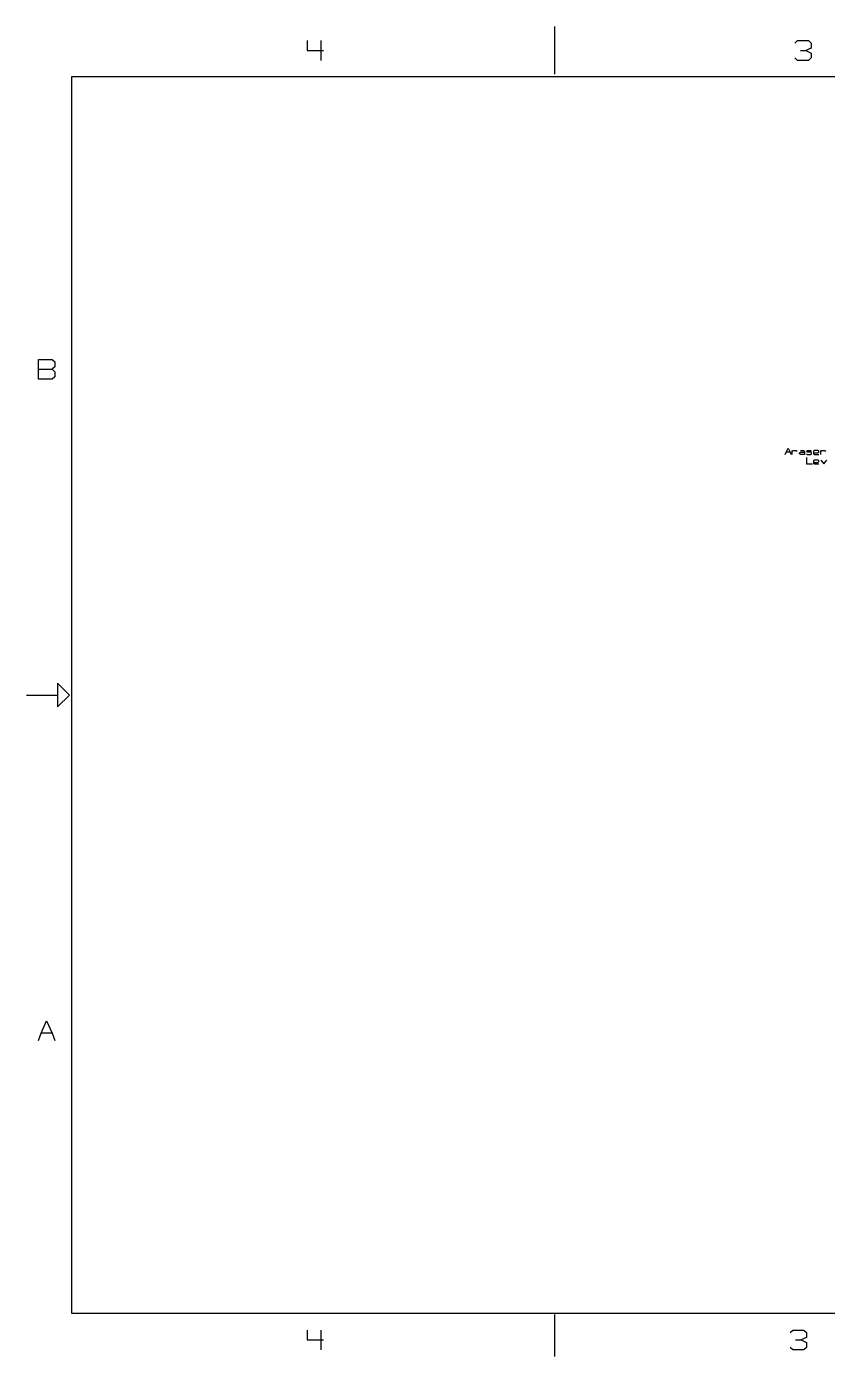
# Model space of a CAD drawing. Extents: x 0 to 1186, y 36 to 805.
# Drawn here: x 0 to 463, y 38 to 805 of the extents above; entities that cross this region are included whole.
import ezdxf

# ---------------------------------------------------------------- set-up
doc = ezdxf.new("R2010")
doc.units = 0
doc.layers.add('1', color=1, linetype='CONTINUOUS')

msp = doc.modelspace()

# ---------------------------------------------------------------- linework, layer by layer
at = {"layer": '1'}
for p, q in [((305.17, 804.9), (305.17, 777.48)), ((162.4, 796.8), (162.4, 791.08)), ((162.4, 791.08), (171.8, 791.08)), ((170.25, 796.8), (170.25, 785.38)), ((443.83, 795.38), (445.4, 796.8)), ((445.4, 796.8), (451.68, 796.8)), ((446.98, 791.08), (450.1, 791.08)), ((453.25, 792.5), (450.1, 791.08)), ((450.1, 791.08), (453.25, 789.65)), ((451.68, 796.8), (453.25, 795.38)), ((453.25, 795.38), (453.25, 792.5)), ((445.4, 785.35), (443.83, 786.8)), ((451.68, 785.35), (445.4, 785.35)), ((453.25, 786.8), (451.68, 785.35)), ((453.25, 789.65), (453.25, 786.8)), ((26.5, 776.1), (1160.43, 776.1)), ((26.5, 62.25), (26.5, 776.1)), ((7.28, 601.4), (7.28, 612.85)), ((7.28, 612.85), (15.13, 612.85)), ((7.28, 607.13), (15.13, 607.13)), ((15.13, 612.85), (16.68, 611.43)), ((16.68, 608.55), (15.13, 607.13)), ((15.13, 607.13), (16.68, 605.7)), ((16.68, 611.43), (16.68, 608.55)), ((15.13, 601.4), (7.28, 601.4)), ((16.68, 602.85), (15.13, 601.4)), ((16.68, 605.7), (16.68, 602.85)), ((438.75, 559.38), (439.93, 561.65)), ((439.93, 561.65), (441.13, 559.38)), ((442.3, 558), (442.3, 560.28)), ((442.3, 559.83), (442.88, 560.28)), ((442.88, 560.28), (444.65, 560.28)), ((444.65, 560.28), (445.23, 559.83)), ((447, 560.28), (448.75, 560.28)), ((448.75, 560.28), (449.35, 559.83)), ((450.53, 559.83), (451.13, 560.28)), ((451.13, 560.28), (452.88, 560.28)), ((452.88, 560.28), (453.48, 559.83)), ((455.23, 560.28), (454.65, 559.83)), ((457, 560.28), (455.23, 560.28)), ((457.58, 559.83), (457, 560.28)), ((458.78, 558), (458.78, 560.28)), ((458.78, 559.83), (459.35, 560.28)), ((459.35, 560.28), (461.13, 560.28)), ((461.13, 560.28), (461.7, 559.83)), ((438.18, 558), (438.75, 559.38)), ((441.13, 559.38), (438.75, 559.38)), ((441.13, 559.38), (441.7, 558)), ((446.4, 558.9), (447, 559.38)), ((446.4, 558.45), (446.4, 558.9)), ((447, 558), (446.4, 558.45)), ((447, 559.38), (449.35, 559.38)), ((449.35, 558), (447, 558)), ((449.35, 559.83), (449.35, 558)), ((451.13, 559.38), (450.53, 559.83)), ((450.53, 558.45), (451.13, 558)), ((450.53, 556.15), (450.53, 552.5)), ((452.88, 559.38), (451.13, 559.38)), ((451.13, 558), (452.88, 558)), ((453.48, 558.9), (452.88, 559.38)), ((452.88, 558), (453.48, 558.45)), ((453.48, 558.45), (453.48, 558.9)), ((454.65, 559.83), (454.65, 558.45)), ((454.65, 558.9), (457, 558.9)), ((454.65, 558.45), (455.23, 558)), ((455.23, 554.78), (454.65, 554.33)), ((454.65, 554.33), (454.65, 552.95)), ((454.65, 553.43), (457, 553.43)), ((454.65, 552.95), (455.23, 552.5)), ((455.23, 558), (457.58, 558)), ((457, 554.78), (455.23, 554.78)), ((457, 558.9), (457.58, 559.38)), ((457.58, 554.33), (457, 554.78)), ((457, 553.43), (457.58, 553.88)), ((457.58, 559.38), (457.58, 559.83)), ((457.58, 553.88), (457.58, 554.33)), ((458.78, 554.78), (460.53, 552.5)), ((460.53, 552.5), (462.3, 554.78)), ((450.53, 552.5), (454.05, 552.5)), ((455.23, 552.5), (457.58, 552.5)), ((25.12, 419.18), (18.25, 426.03)), ((18.25, 426.03), (18.25, 412.3)), ((0.4, 419.18), (18.25, 419.18)), ((18.25, 412.3), (25.12, 419.18)), ((8.85, 224.05), (11.98, 231.2)), ((11.98, 231.2), (15.13, 224.05)), ((7.28, 219.78), (8.85, 224.05)), ((15.13, 224.05), (8.85, 224.05)), ((15.13, 224.05), (16.68, 219.78)), ((1160.43, 62.25), (26.5, 62.25)), ((305.18, 37.53), (305.18, 61.7)), ((162.4, 52.75), (162.4, 47.03)), ((162.4, 47.03), (171.8, 47.03)), ((170.25, 52.75), (170.25, 41.3)), ((441.08, 51.33), (442.65, 52.75)), ((442.65, 52.75), (448.93, 52.75)), ((444.23, 47.03), (447.35, 47.03)), ((450.5, 48.45), (447.35, 47.03)), ((447.35, 47.03), (450.5, 45.6)), ((448.93, 52.75), (450.5, 51.33)), ((450.5, 51.33), (450.5, 48.45)), ((442.65, 41.3), (441.08, 42.73)), ((448.93, 41.3), (442.65, 41.3)), ((450.5, 42.73), (448.93, 41.3)), ((450.5, 45.6), (450.5, 42.73))]:
    msp.add_line(p, q, dxfattribs=at)

doc.saveas('drawing.dxf')
